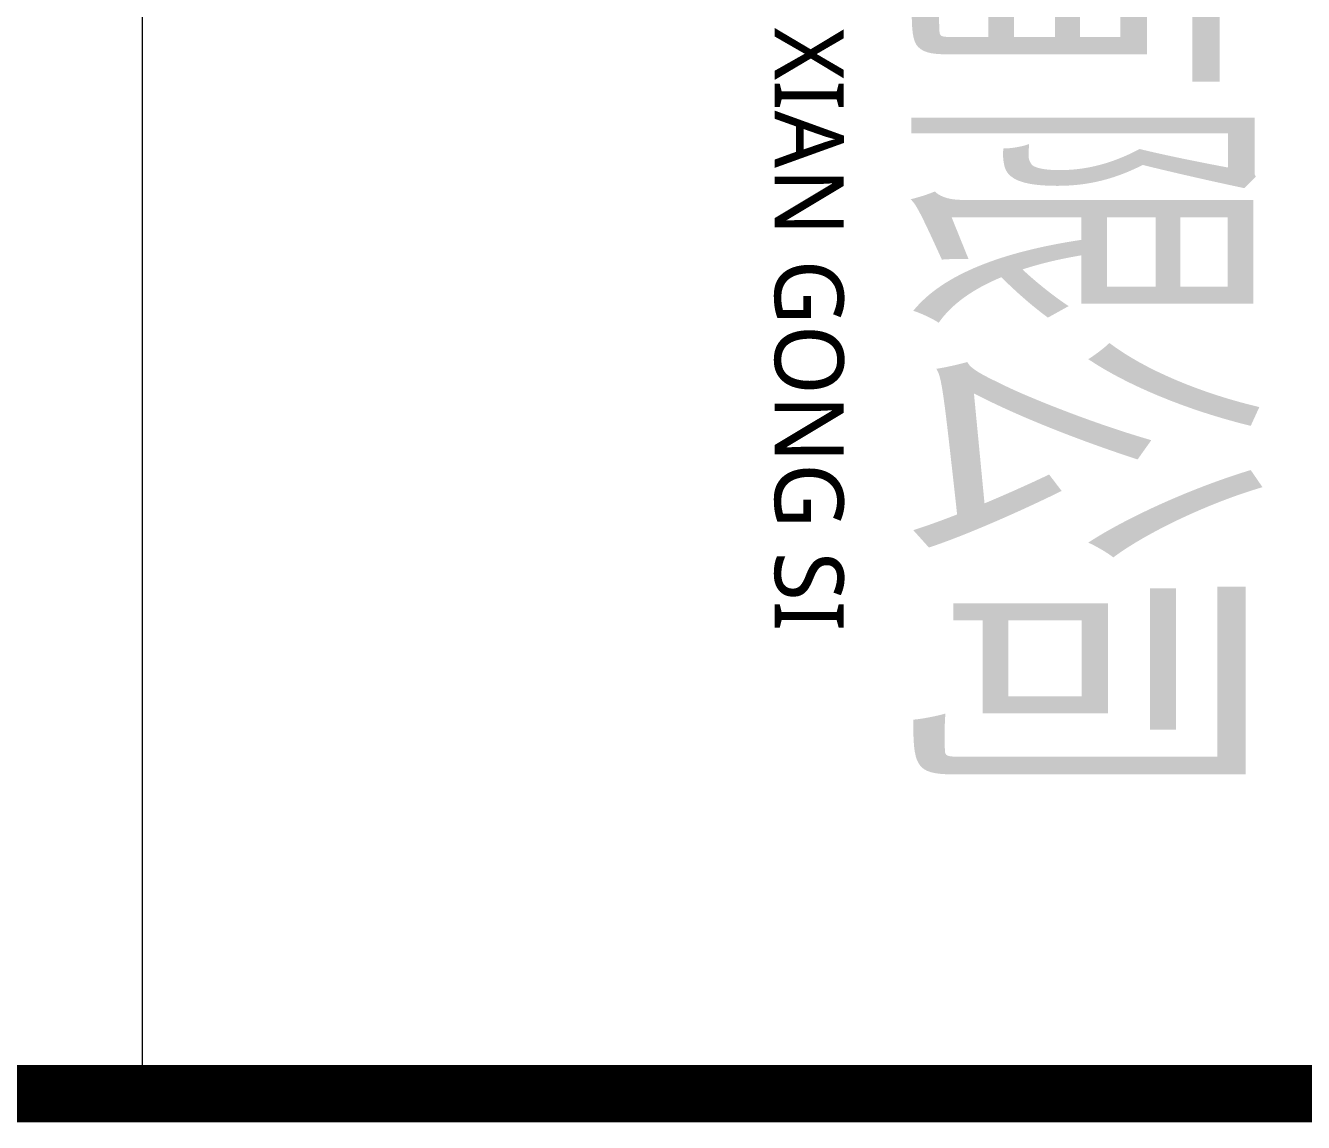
# Model space of a CAD drawing. Header units: inches. Extents: x -3733042 to -3450527, y 579159 to 997713.
# Drawn here: x -3512655 to -3509316, y 657438 to 660304 of the extents above; entities that cross this region are included whole.
import ezdxf

# ---------------------------------------------------------------- set-up
doc = ezdxf.new("R2010")
doc.units = ezdxf.units.IN
doc.header["$LTSCALE"] = 1000
doc.header["$MEASUREMENT"] = 0
doc.layers.get('0').update_dxf_attribs({"lineweight": 18})
doc.layers.add('0-TK', color=4, linetype='Continuous', lineweight=18)
doc.layers.add('PUB_TITLE', color=153, linetype='Continuous', lineweight=18)
doc.styles.add('-黑体', font='', dxfattribs={"width": 0.7})
doc.styles.get('-黑体').set_extended_font_data('微软雅黑')

msp = doc.modelspace()

# ---------------------------------------------------------------- linework, layer by layer
at = {"layer": '0-TK'}
msp.add_line((-3512350.4, 663826.8), (-3512350.4, 657512.6), dxfattribs=at)
at = {"layer": 'PUB_TITLE'}
msp.add_lwpolyline([(-3560476.8, 657512.6, 150, 150, 0), (-3500476.8, 657512.6, 150, 150, 0), (-3500476.8, 763712.6, 150, 150, 0), (-3560476.8, 763712.6, 150, 150, 0)], format="xyseb", close=True, dxfattribs=at)

# ---------------------------------------------------------------- texts
at = {"style": '-黑体', "width": 0.6}
msp.add_text('工程设计有限公司', height=750, rotation=270, dxfattribs=at).set_placement((-3510260.9, 663188.8))
at = {"insert": (-3510745.4, 663231.8), "char_height": 180, "width": 7219.855, "attachment_point": 7, "rotation": 270, "style": '-黑体'}
msp.add_mtext('{\\W1; GONG CHENG SHE JI YOU XIAN GONG SI }', dxfattribs=at)

doc.saveas('drawing.dxf')
